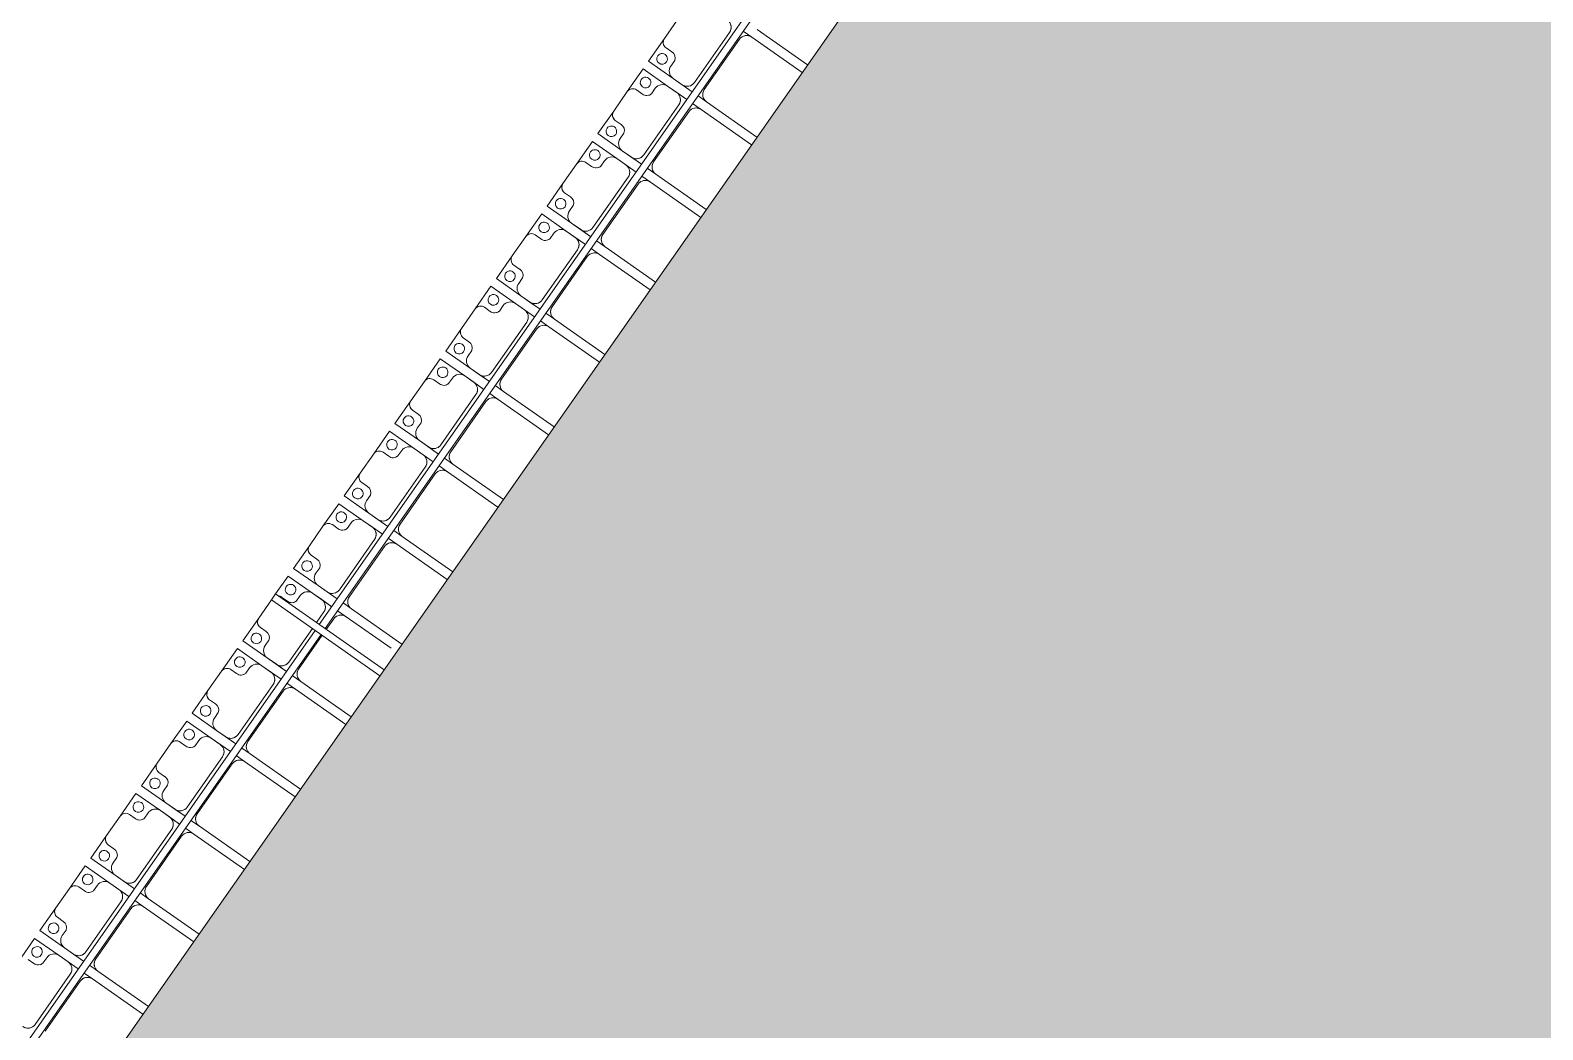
# Model space of a CAD drawing. Header units: millimetres. Extents: x -861324 to 439029, y -308065 to 694685.
# Drawn here: x -490122 to -481569, y 217007 to 222657 of the extents above; entities that cross this region are included whole.
import ezdxf

# ---------------------------------------------------------------- set-up
doc = ezdxf.new("R2010")
doc.units = ezdxf.units.MM
for name, color, linetype, lineweight in [('A-DETL-GENF', 92, 'Continuous', 9), ('A-DETL-THIN', 151, 'Continuous', 9), ('A-GENM', 13, 'Continuous', 9), ('S-BEAM', 12, 'Continuous', 9)]:
    doc.layers.add(name, color=color, linetype=linetype, lineweight=lineweight)

# ---------------------------------------------------------------- blocks, each defined once
blk = doc.blocks.new('Dầm C52 - Hộp 40x60-19452-BỐ TRÍ BÈ PIN HỒ BẢN MÒNG')
at = {"layer": 'S-BEAM', "color": 7}
for p, q in [((-110033.2, -20), (-110033.2, 20)), ((-110033.2, 20), (-109284.8, 20)), ((-109284.8, -20), (-110033.2, -20))]:
    blk.add_line(p, q, dxfattribs=at)
blk = doc.blocks.new('Dai phaodi lai - DẢI PHAO ĐI LẠI-19048-BỐ TRÍ BÈ PIN HỒ BẢN MÒNG')
at = {"layer": 'A-GENM', "color": 7}
for p, q in [((64223.2, -348.3), (64223.2, 0)), ((64276.8, 0), (64276.8, -348.3)), ((64723.2, -348.3), (64723.2, 0)), ((64776.8, 0), (64776.8, -348.3)), ((65223.2, -348.3), (65223.2, 0)), ((65276.8, 0), (65276.8, -348.3)), ((65723.2, -348.3), (65723.2, 0)), ((65776.8, 0), (65776.8, -348.3)), ((66223.2, -348.3), (66223.2, 0)), ((66276.8, 0), (66276.8, -348.3)), ((66723.2, -348.3), (66723.2, 0)), ((66776.8, 0), (66776.8, -348.3)), ((67223.2, -348.3), (67223.2, 0)), ((67276.8, 0), (67276.8, -348.3)), ((67723.2, -348.3), (67723.2, 0)), ((67776.8, 0), (67776.8, -348.3)), ((68223.2, -348.3), (68223.2, 0)), ((68723.2, -348.3), (68723.2, 0)), ((68776.8, 0), (68776.8, -348.3)), ((69223.2, -348.3), (69223.2, 0)), ((69276.8, 0), (69276.8, -348.3)), ((69723.2, -348.3), (69723.2, 0)), ((69776.8, 0), (69776.8, -348.3)), ((70223.2, -348.3), (70223.2, 0)), ((70276.8, 0), (70276.8, -348.3)), ((70723.2, -348.3), (70723.2, 0)), ((70776.8, 0), (70776.8, -348.3)), ((68276.8, -37.8), (68276.8, -348.3)), ((64276.8, -406.9), (64276.8, -348.3)), ((64326.8, -398.3), (64673.2, -398.3)), ((64723.2, -348.3), (64723.2, -406.9)), ((64776.8, -406.9), (64776.8, -348.3)), ((64826.8, -398.3), (65173.2, -398.3)), ((65223.2, -348.3), (65223.2, -406.9)), ((65276.8, -406.9), (65276.8, -348.3)), ((65326.8, -398.3), (65673.2, -398.3)), ((65723.2, -348.3), (65723.2, -406.9)), ((65776.8, -406.9), (65776.8, -348.3)), ((65826.8, -398.3), (66173.2, -398.3)), ((66223.2, -348.3), (66223.2, -406.9)), ((66276.8, -406.9), (66276.8, -348.3)), ((66326.8, -398.3), (66673.2, -398.3)), ((66723.2, -348.3), (66723.2, -406.9)), ((66776.8, -406.9), (66776.8, -348.3)), ((66826.8, -398.3), (67173.2, -398.3)), ((67223.2, -348.3), (67223.2, -406.9)), ((67276.8, -406.9), (67276.8, -348.3)), ((67326.8, -398.3), (67673.2, -398.3)), ((67723.2, -348.3), (67723.2, -406.9)), ((67776.8, -406.9), (67776.8, -348.3)), ((67826.8, -398.3), (68173.2, -398.3)), ((68223.2, -348.3), (68223.2, -406.9)), ((68276.8, -406.9), (68276.8, -348.3)), ((68326.8, -398.3), (68400, -398.3)), ((68440, -398.3), (68673.2, -398.3)), ((68723.2, -348.3), (68723.2, -406.9)), ((68776.8, -406.9), (68776.8, -348.3)), ((68826.8, -398.3), (69173.2, -398.3)), ((69223.2, -348.3), (69223.2, -406.9)), ((69276.8, -406.9), (69276.8, -348.3)), ((69326.8, -398.3), (69673.2, -398.3)), ((69723.2, -348.3), (69723.2, -406.9)), ((69776.8, -406.9), (69776.8, -348.3)), ((69826.8, -398.3), (70173.2, -398.3)), ((70223.2, -348.3), (70223.2, -406.9)), ((70276.8, -406.9), (70276.8, -348.3)), ((70326.8, -398.3), (70673.2, -398.3)), ((70723.2, -348.3), (70723.2, -406.9)), ((70776.8, -406.9), (70776.8, -348.3)), ((70826.8, -398.3), (71173.2, -398.3)), ((64673.2, -466.7), (64326.8, -466.7)), ((64723.2, -446.9), (64723.2, -516.7)), ((64776.8, -516.7), (64776.8, -446.9)), ((65173.2, -466.7), (64826.8, -466.7)), ((65223.2, -446.9), (65223.2, -516.7)), ((65276.8, -516.7), (65276.8, -446.9)), ((65673.2, -466.7), (65326.8, -466.7)), ((65723.2, -446.9), (65723.2, -516.7)), ((65776.8, -516.7), (65776.8, -446.9)), ((66173.2, -466.7), (65826.8, -466.7)), ((66223.2, -446.9), (66223.2, -516.7)), ((66276.8, -516.7), (66276.8, -446.9)), ((66673.2, -466.7), (66326.8, -466.7)), ((66723.2, -446.9), (66723.2, -516.7)), ((66776.8, -516.7), (66776.8, -446.9)), ((67173.2, -466.7), (66826.8, -466.7)), ((67223.2, -446.9), (67223.2, -516.7)), ((67276.8, -516.7), (67276.8, -446.9)), ((67673.2, -466.7), (67326.8, -466.7)), ((67723.2, -446.9), (67723.2, -516.7)), ((67776.8, -516.7), (67776.8, -446.9)), ((68173.2, -466.7), (67826.8, -466.7)), ((68223.2, -446.9), (68223.2, -516.7)), ((68276.8, -516.7), (68276.8, -446.9)), ((68400, -466.7), (68326.8, -466.7)), ((68673.2, -466.7), (68440, -466.7)), ((68723.2, -446.9), (68723.2, -516.7)), ((68776.8, -516.7), (68776.8, -446.9)), ((69173.2, -466.7), (68826.8, -466.7)), ((69223.2, -446.9), (69223.2, -516.7)), ((69276.8, -516.7), (69276.8, -446.9)), ((69673.2, -466.7), (69326.8, -466.7)), ((69723.2, -446.9), (69723.2, -516.7)), ((69776.8, -516.7), (69776.8, -446.9)), ((70173.2, -466.7), (69826.8, -466.7)), ((70223.2, -446.9), (70223.2, -516.7)), ((70276.8, -516.7), (70276.8, -446.9)), ((70673.2, -466.7), (70326.8, -466.7)), ((70723.2, -446.9), (70723.2, -516.7)), ((70776.8, -516.7), (70776.8, -446.9)), ((71173.2, -466.7), (70826.8, -466.7)), ((64723.2, -579.3), (64723.2, -516.7)), ((64723.2, -579.3), (64723.2, -748.4)), ((64723.2, -748.4), (64723.2, -579.3)), ((64776.8, -516.7), (64776.8, -579.3)), ((64776.8, -748.4), (64776.8, -579.3)), ((64776.8, -579.3), (64776.8, -748.4)), ((65223.2, -579.3), (65223.2, -516.7)), ((65223.2, -579.3), (65223.2, -748.4)), ((65223.2, -748.4), (65223.2, -579.3)), ((65276.8, -516.7), (65276.8, -579.3)), ((65276.8, -748.4), (65276.8, -579.3)), ((65276.8, -579.3), (65276.8, -748.4)), ((65723.2, -579.3), (65723.2, -516.7)), ((65723.2, -579.3), (65723.2, -748.4)), ((65723.2, -748.4), (65723.2, -579.3)), ((65776.8, -516.7), (65776.8, -579.3)), ((65776.8, -748.4), (65776.8, -579.3)), ((65776.8, -579.3), (65776.8, -748.4)), ((66223.2, -579.3), (66223.2, -516.7)), ((66223.2, -579.3), (66223.2, -748.4)), ((66223.2, -748.4), (66223.2, -579.3)), ((66276.8, -516.7), (66276.8, -579.3)), ((66276.8, -748.4), (66276.8, -579.3)), ((66276.8, -579.3), (66276.8, -748.4)), ((66723.2, -579.3), (66723.2, -516.7)), ((66723.2, -579.3), (66723.2, -748.4)), ((66723.2, -748.4), (66723.2, -579.3)), ((66776.8, -516.7), (66776.8, -579.3)), ((66776.8, -748.4), (66776.8, -579.3)), ((66776.8, -579.3), (66776.8, -748.4)), ((67223.2, -579.3), (67223.2, -516.7)), ((67223.2, -579.3), (67223.2, -748.4)), ((67223.2, -748.4), (67223.2, -579.3)), ((67276.8, -516.7), (67276.8, -579.3)), ((67276.8, -748.4), (67276.8, -579.3)), ((67276.8, -579.3), (67276.8, -748.4)), ((67723.2, -579.3), (67723.2, -516.7)), ((67723.2, -579.3), (67723.2, -748.4)), ((67723.2, -748.4), (67723.2, -579.3)), ((67776.8, -516.7), (67776.8, -579.3)), ((67776.8, -748.4), (67776.8, -579.3)), ((67776.8, -579.3), (67776.8, -748.4)), ((68223.2, -579.3), (68223.2, -516.7)), ((68223.2, -579.3), (68223.2, -748.4)), ((68223.2, -748.4), (68223.2, -579.3)), ((68276.8, -516.7), (68276.8, -579.3)), ((68276.8, -748.4), (68276.8, -579.3)), ((68276.8, -579.3), (68276.8, -748.4)), ((68723.2, -579.3), (68723.2, -516.7)), ((68723.2, -579.3), (68723.2, -748.4)), ((68723.2, -748.4), (68723.2, -579.3)), ((68776.8, -516.7), (68776.8, -579.3)), ((68776.8, -748.4), (68776.8, -579.3)), ((68776.8, -579.3), (68776.8, -748.4)), ((69223.2, -579.3), (69223.2, -516.7)), ((69223.2, -579.3), (69223.2, -748.4)), ((69223.2, -748.4), (69223.2, -579.3)), ((69276.8, -516.7), (69276.8, -579.3)), ((69276.8, -748.4), (69276.8, -579.3)), ((69276.8, -579.3), (69276.8, -748.4)), ((69723.2, -579.3), (69723.2, -516.7)), ((69723.2, -579.3), (69723.2, -748.4)), ((69723.2, -748.4), (69723.2, -579.3)), ((69776.8, -516.7), (69776.8, -579.3)), ((69776.8, -748.4), (69776.8, -579.3)), ((69776.8, -579.3), (69776.8, -748.4)), ((70223.2, -579.3), (70223.2, -516.7)), ((70223.2, -579.3), (70223.2, -748.4)), ((70223.2, -748.4), (70223.2, -579.3)), ((70276.8, -516.7), (70276.8, -579.3)), ((70276.8, -748.4), (70276.8, -579.3)), ((70276.8, -579.3), (70276.8, -748.4)), ((70723.2, -579.3), (70723.2, -516.7)), ((70723.2, -579.3), (70723.2, -748.4)), ((70723.2, -748.4), (70723.2, -579.3)), ((70776.8, -516.7), (70776.8, -579.3)), ((70776.8, -748.4), (70776.8, -579.3)), ((70776.8, -579.3), (70776.8, -748.4)), ((64604.9, -710.4), (64604.9, -670.7)), ((64635.7, -629.3), (64673.2, -629.3)), ((64635.7, -629.3), (64673.2, -629.3)), ((64673.2, -629.3), (64635.7, -629.3)), ((64826.8, -629.3), (64864.3, -629.3)), ((64826.8, -629.3), (64864.3, -629.3)), ((64864.3, -629.3), (64826.8, -629.3)), ((64895.1, -670.7), (64895.1, -710.4)), ((65104.9, -710.4), (65104.9, -670.7)), ((65135.7, -629.3), (65173.2, -629.3)), ((65135.7, -629.3), (65173.2, -629.3)), ((65173.2, -629.3), (65135.7, -629.3)), ((65326.8, -629.3), (65364.3, -629.3)), ((65326.8, -629.3), (65364.3, -629.3)), ((65364.3, -629.3), (65326.8, -629.3)), ((65395.1, -670.7), (65395.1, -710.4)), ((65604.9, -710.4), (65604.9, -670.7)), ((65635.7, -629.3), (65673.2, -629.3)), ((65635.7, -629.3), (65673.2, -629.3)), ((65673.2, -629.3), (65635.7, -629.3)), ((65826.8, -629.3), (65864.3, -629.3)), ((65826.8, -629.3), (65864.3, -629.3)), ((65864.3, -629.3), (65826.8, -629.3)), ((65895.1, -670.7), (65895.1, -710.4)), ((66104.9, -710.4), (66104.9, -670.7)), ((66135.7, -629.3), (66173.2, -629.3)), ((66135.7, -629.3), (66173.2, -629.3)), ((66173.2, -629.3), (66135.7, -629.3)), ((66326.8, -629.3), (66364.3, -629.3)), ((66326.8, -629.3), (66364.3, -629.3)), ((66364.3, -629.3), (66326.8, -629.3)), ((66395.1, -670.7), (66395.1, -710.4)), ((66604.9, -710.4), (66604.9, -670.7)), ((66635.7, -629.3), (66673.2, -629.3)), ((66635.7, -629.3), (66673.2, -629.3)), ((66673.2, -629.3), (66635.7, -629.3)), ((66826.8, -629.3), (66864.3, -629.3)), ((66826.8, -629.3), (66864.3, -629.3)), ((66864.3, -629.3), (66826.8, -629.3)), ((66895.1, -670.7), (66895.1, -710.4)), ((67104.9, -710.4), (67104.9, -670.7)), ((67135.7, -629.3), (67173.2, -629.3)), ((67135.7, -629.3), (67173.2, -629.3)), ((67173.2, -629.3), (67135.7, -629.3)), ((67326.8, -629.3), (67364.3, -629.3)), ((67326.8, -629.3), (67364.3, -629.3)), ((67364.3, -629.3), (67326.8, -629.3)), ((67395.1, -670.7), (67395.1, -710.4)), ((67604.9, -710.4), (67604.9, -670.7)), ((67635.7, -629.3), (67673.2, -629.3)), ((67635.7, -629.3), (67673.2, -629.3)), ((67673.2, -629.3), (67635.7, -629.3)), ((67826.8, -629.3), (67864.3, -629.3)), ((67826.8, -629.3), (67864.3, -629.3)), ((67864.3, -629.3), (67826.8, -629.3)), ((67895.1, -670.7), (67895.1, -710.4)), ((68104.9, -710.4), (68104.9, -670.7)), ((68135.7, -629.3), (68173.2, -629.3)), ((68135.7, -629.3), (68173.2, -629.3)), ((68173.2, -629.3), (68135.7, -629.3)), ((68326.8, -629.3), (68364.3, -629.3)), ((68326.8, -629.3), (68364.3, -629.3)), ((68364.3, -629.3), (68326.8, -629.3)), ((68395.1, -670.7), (68395.1, -710.4)), ((68604.9, -710.4), (68604.9, -670.7)), ((68635.7, -629.3), (68673.2, -629.3)), ((68635.7, -629.3), (68673.2, -629.3)), ((68673.2, -629.3), (68635.7, -629.3)), ((68826.8, -629.3), (68864.3, -629.3)), ((68826.8, -629.3), (68864.3, -629.3)), ((68864.3, -629.3), (68826.8, -629.3)), ((68895.1, -670.7), (68895.1, -710.4)), ((69104.9, -710.4), (69104.9, -670.7)), ((69135.7, -629.3), (69173.2, -629.3)), ((69135.7, -629.3), (69173.2, -629.3)), ((69173.2, -629.3), (69135.7, -629.3)), ((69326.8, -629.3), (69364.3, -629.3)), ((69326.8, -629.3), (69364.3, -629.3)), ((69364.3, -629.3), (69326.8, -629.3)), ((69395.1, -670.7), (69395.1, -710.4)), ((69604.9, -710.4), (69604.9, -670.7)), ((69635.7, -629.3), (69673.2, -629.3)), ((69635.7, -629.3), (69673.2, -629.3)), ((69673.2, -629.3), (69635.7, -629.3)), ((69826.8, -629.3), (69864.3, -629.3)), ((69826.8, -629.3), (69864.3, -629.3)), ((69864.3, -629.3), (69826.8, -629.3)), ((69895.1, -670.7), (69895.1, -710.4)), ((70104.9, -710.4), (70104.9, -670.7)), ((70135.7, -629.3), (70173.2, -629.3)), ((70135.7, -629.3), (70173.2, -629.3)), ((70173.2, -629.3), (70135.7, -629.3)), ((70326.8, -629.3), (70364.3, -629.3)), ((70326.8, -629.3), (70364.3, -629.3)), ((70364.3, -629.3), (70326.8, -629.3)), ((70395.1, -670.7), (70395.1, -710.4)), ((70604.9, -710.4), (70604.9, -670.7)), ((70635.7, -629.3), (70673.2, -629.3)), ((70635.7, -629.3), (70673.2, -629.3)), ((70673.2, -629.3), (70635.7, -629.3)), ((70826.8, -629.3), (70864.3, -629.3)), ((70826.8, -629.3), (70864.3, -629.3)), ((70864.3, -629.3), (70826.8, -629.3)), ((70895.1, -670.7), (70895.1, -710.4)), ((64433.1, -748.4), (64566.9, -748.4)), ((64723.2, -748.4), (64566.9, -748.4)), ((64566.9, -748.4), (64723.2, -748.4)), ((64933.1, -748.4), (64776.8, -748.4)), ((64776.8, -748.4), (64933.1, -748.4)), ((64933.1, -748.4), (65066.9, -748.4)), ((65223.2, -748.4), (65066.9, -748.4)), ((65066.9, -748.4), (65223.2, -748.4)), ((65433.1, -748.4), (65276.8, -748.4)), ((65276.8, -748.4), (65433.1, -748.4)), ((65433.1, -748.4), (65566.9, -748.4)), ((65723.2, -748.4), (65566.9, -748.4)), ((65566.9, -748.4), (65723.2, -748.4)), ((65933.1, -748.4), (65776.8, -748.4)), ((65776.8, -748.4), (65933.1, -748.4)), ((65933.1, -748.4), (66066.9, -748.4)), ((66223.2, -748.4), (66066.9, -748.4)), ((66066.9, -748.4), (66223.2, -748.4)), ((66433.1, -748.4), (66276.8, -748.4)), ((66276.8, -748.4), (66433.1, -748.4)), ((66433.1, -748.4), (66566.9, -748.4)), ((66723.2, -748.4), (66566.9, -748.4)), ((66566.9, -748.4), (66723.2, -748.4)), ((66933.1, -748.4), (66776.8, -748.4)), ((66776.8, -748.4), (66933.1, -748.4)), ((66933.1, -748.4), (67066.9, -748.4)), ((67223.2, -748.4), (67066.9, -748.4)), ((67066.9, -748.4), (67223.2, -748.4)), ((67433.1, -748.4), (67276.8, -748.4)), ((67276.8, -748.4), (67433.1, -748.4)), ((67433.1, -748.4), (67566.9, -748.4)), ((67723.2, -748.4), (67566.9, -748.4)), ((67566.9, -748.4), (67723.2, -748.4)), ((67933.1, -748.4), (67776.8, -748.4)), ((67776.8, -748.4), (67933.1, -748.4)), ((67933.1, -748.4), (68066.9, -748.4)), ((68223.2, -748.4), (68066.9, -748.4)), ((68066.9, -748.4), (68223.2, -748.4)), ((68400, -748.4), (68276.8, -748.4)), ((68276.8, -748.4), (68400, -748.4)), ((68440, -748.4), (68566.9, -748.4)), ((68723.2, -748.4), (68566.9, -748.4)), ((68566.9, -748.4), (68723.2, -748.4)), ((68933.1, -748.4), (68776.8, -748.4)), ((68776.8, -748.4), (68933.1, -748.4)), ((68933.1, -748.4), (69066.9, -748.4)), ((69223.2, -748.4), (69066.9, -748.4)), ((69066.9, -748.4), (69223.2, -748.4)), ((69433.1, -748.4), (69276.8, -748.4)), ((69276.8, -748.4), (69433.1, -748.4)), ((69433.1, -748.4), (69566.9, -748.4)), ((69723.2, -748.4), (69566.9, -748.4)), ((69566.9, -748.4), (69723.2, -748.4)), ((69933.1, -748.4), (69776.8, -748.4)), ((69776.8, -748.4), (69933.1, -748.4)), ((69933.1, -748.4), (70066.9, -748.4)), ((70223.2, -748.4), (70066.9, -748.4)), ((70066.9, -748.4), (70223.2, -748.4)), ((70433.1, -748.4), (70276.8, -748.4)), ((70276.8, -748.4), (70433.1, -748.4)), ((70433.1, -748.4), (70566.9, -748.4)), ((70723.2, -748.4), (70566.9, -748.4)), ((70566.9, -748.4), (70723.2, -748.4)), ((70933.1, -748.4), (70776.8, -748.4)), ((70776.8, -748.4), (70933.1, -748.4))]:
    blk.add_line(p, q, dxfattribs=at)
at = {"layer": 'A-GENM', "color": 9}
for p, q in [((64276.8, -406.9), (64276.8, -348.3)), ((64723.2, -348.3), (64723.2, -406.9)), ((64776.8, -406.9), (64776.8, -348.3)), ((65223.2, -348.3), (65223.2, -406.9)), ((65276.8, -406.9), (65276.8, -348.3)), ((65723.2, -348.3), (65723.2, -406.9)), ((65776.8, -406.9), (65776.8, -348.3)), ((66223.2, -348.3), (66223.2, -406.9)), ((66276.8, -406.9), (66276.8, -348.3)), ((66723.2, -348.3), (66723.2, -406.9)), ((66776.8, -406.9), (66776.8, -348.3)), ((67223.2, -348.3), (67223.2, -406.9)), ((67276.8, -406.9), (67276.8, -348.3)), ((67723.2, -348.3), (67723.2, -406.9)), ((67776.8, -406.9), (67776.8, -348.3)), ((68223.2, -348.3), (68223.2, -406.9)), ((68276.8, -406.9), (68276.8, -348.3)), ((68723.2, -348.3), (68723.2, -406.9)), ((68776.8, -406.9), (68776.8, -348.3)), ((69223.2, -348.3), (69223.2, -406.9)), ((69276.8, -406.9), (69276.8, -348.3)), ((69723.2, -348.3), (69723.2, -406.9)), ((69776.8, -406.9), (69776.8, -348.3)), ((70223.2, -348.3), (70223.2, -406.9)), ((70276.8, -406.9), (70276.8, -348.3)), ((70723.2, -348.3), (70723.2, -406.9)), ((70776.8, -406.9), (70776.8, -348.3)), ((64723.2, -446.9), (64723.2, -579.3)), ((64776.8, -579.3), (64776.8, -446.9)), ((65223.2, -446.9), (65223.2, -579.3)), ((65276.8, -579.3), (65276.8, -446.9)), ((65723.2, -446.9), (65723.2, -579.3)), ((65776.8, -579.3), (65776.8, -446.9)), ((66223.2, -446.9), (66223.2, -579.3)), ((66276.8, -579.3), (66276.8, -446.9)), ((66723.2, -446.9), (66723.2, -579.3)), ((66776.8, -579.3), (66776.8, -446.9)), ((67223.2, -446.9), (67223.2, -579.3)), ((67276.8, -579.3), (67276.8, -446.9)), ((67723.2, -446.9), (67723.2, -579.3)), ((67776.8, -579.3), (67776.8, -446.9)), ((68223.2, -446.9), (68223.2, -579.3)), ((68276.8, -579.3), (68276.8, -446.9)), ((68723.2, -446.9), (68723.2, -579.3)), ((68776.8, -579.3), (68776.8, -446.9)), ((69223.2, -446.9), (69223.2, -579.3)), ((69276.8, -579.3), (69276.8, -446.9)), ((69723.2, -446.9), (69723.2, -579.3)), ((69776.8, -579.3), (69776.8, -446.9)), ((70223.2, -446.9), (70223.2, -579.3)), ((70276.8, -579.3), (70276.8, -446.9)), ((70723.2, -446.9), (70723.2, -579.3)), ((70776.8, -579.3), (70776.8, -446.9)), ((64673.2, -629.3), (64635.7, -629.3)), ((64864.3, -629.3), (64826.8, -629.3)), ((65173.2, -629.3), (65135.7, -629.3)), ((65364.3, -629.3), (65326.8, -629.3)), ((65673.2, -629.3), (65635.7, -629.3)), ((65864.3, -629.3), (65826.8, -629.3)), ((66173.2, -629.3), (66135.7, -629.3)), ((66364.3, -629.3), (66326.8, -629.3)), ((66673.2, -629.3), (66635.7, -629.3)), ((66864.3, -629.3), (66826.8, -629.3)), ((67173.2, -629.3), (67135.7, -629.3)), ((67364.3, -629.3), (67326.8, -629.3)), ((67673.2, -629.3), (67635.7, -629.3)), ((67864.3, -629.3), (67826.8, -629.3)), ((68173.2, -629.3), (68135.7, -629.3)), ((68364.3, -629.3), (68326.8, -629.3)), ((68673.2, -629.3), (68635.7, -629.3)), ((68864.3, -629.3), (68826.8, -629.3)), ((69173.2, -629.3), (69135.7, -629.3)), ((69364.3, -629.3), (69326.8, -629.3)), ((69673.2, -629.3), (69635.7, -629.3)), ((69864.3, -629.3), (69826.8, -629.3)), ((70173.2, -629.3), (70135.7, -629.3)), ((70364.3, -629.3), (70326.8, -629.3)), ((70673.2, -629.3), (70635.7, -629.3)), ((70864.3, -629.3), (70826.8, -629.3))]:
    blk.add_line(p, q, dxfattribs=at)
at = {"layer": 'A-GENM', "color": 7}
for centre, radius, start, end in [((64326.8, -348.3), 50, 180, 270), ((64326.8, -348.3), 50, 180, 255), ((64673.2, -348.3), 50, 270, 360), ((64673.2, -348.3), 50, 270, 345), ((64826.8, -348.3), 50, 180, 270), ((64826.8, -348.3), 50, 180, 255), ((65173.2, -348.3), 50, 270, 360), ((65173.2, -348.3), 50, 270, 345), ((65326.8, -348.3), 50, 180, 270), ((65326.8, -348.3), 50, 180, 255), ((65673.2, -348.3), 50, 270, 360), ((65673.2, -348.3), 50, 270, 345), ((65826.8, -348.3), 50, 180, 270), ((65826.8, -348.3), 50, 180, 255), ((66173.2, -348.3), 50, 270, 360), ((66173.2, -348.3), 50, 270, 345), ((66326.8, -348.3), 50, 180, 270), ((66326.8, -348.3), 50, 180, 255), ((66673.2, -348.3), 50, 270, 360), ((66673.2, -348.3), 50, 270, 345), ((66826.8, -348.3), 50, 180, 270), ((66826.8, -348.3), 50, 180, 255), ((67173.2, -348.3), 50, 270, 360), ((67173.2, -348.3), 50, 270, 345), ((67326.8, -348.3), 50, 180, 270), ((67326.8, -348.3), 50, 180, 255), ((67673.2, -348.3), 50, 270, 360), ((67673.2, -348.3), 50, 270, 345), ((67826.8, -348.3), 50, 180, 270), ((67826.8, -348.3), 50, 180, 255), ((68173.2, -348.3), 50, 270, 360), ((68173.2, -348.3), 50, 270, 345), ((68326.8, -348.3), 50, 180, 270), ((68326.8, -348.3), 50, 180, 255), ((68673.2, -348.3), 50, 270, 360), ((68673.2, -348.3), 50, 270, 345), ((68826.8, -348.3), 50, 180, 270), ((68826.8, -348.3), 50, 180, 255), ((69173.2, -348.3), 50, 270, 360), ((69173.2, -348.3), 50, 270, 345), ((69326.8, -348.3), 50, 180, 270), ((69326.8, -348.3), 50, 180, 255), ((69673.2, -348.3), 50, 270, 360), ((69673.2, -348.3), 50, 270, 345), ((69826.8, -348.3), 50, 180, 270), ((69826.8, -348.3), 50, 180, 255), ((70173.2, -348.3), 50, 270, 360), ((70173.2, -348.3), 50, 270, 345), ((70326.8, -348.3), 50, 180, 270), ((70326.8, -348.3), 50, 180, 255), ((70673.2, -348.3), 50, 270, 360), ((70673.2, -348.3), 50, 270, 345), ((70826.8, -348.3), 50, 180, 270), ((70826.8, -348.3), 50, 180, 255), ((64326.8, -516.7), 50, 90, 180), ((64326.8, -516.7), 50, 90, 165), ((64673.2, -516.7), 50, 360, 90), ((64673.2, -516.7), 50, 360, 75), ((64826.8, -516.7), 50, 90, 180), ((64826.8, -516.7), 50, 90, 165), ((65173.2, -516.7), 50, 360, 90), ((65173.2, -516.7), 50, 360, 75), ((65326.8, -516.7), 50, 90, 180), ((65326.8, -516.7), 50, 90, 165), ((65673.2, -516.7), 50, 360, 90), ((65673.2, -516.7), 50, 360, 75), ((65826.8, -516.7), 50, 90, 180), ((65826.8, -516.7), 50, 90, 165), ((66173.2, -516.7), 50, 360, 90), ((66173.2, -516.7), 50, 360, 75), ((66326.8, -516.7), 50, 90, 180), ((66326.8, -516.7), 50, 90, 165), ((66673.2, -516.7), 50, 360, 90), ((66673.2, -516.7), 50, 360, 75), ((66826.8, -516.7), 50, 90, 180), ((66826.8, -516.7), 50, 90, 165), ((67173.2, -516.7), 50, 360, 90), ((67173.2, -516.7), 50, 360, 75), ((67326.8, -516.7), 50, 90, 180), ((67326.8, -516.7), 50, 90, 165), ((67673.2, -516.7), 50, 360, 90), ((67673.2, -516.7), 50, 360, 75), ((67826.8, -516.7), 50, 90, 180), ((67826.8, -516.7), 50, 90, 165), ((68173.2, -516.7), 50, 360, 90), ((68173.2, -516.7), 50, 360, 75), ((68326.8, -516.7), 50, 90, 180), ((68326.8, -516.7), 50, 90, 165), ((68673.2, -516.7), 50, 360, 90), ((68673.2, -516.7), 50, 360, 75), ((68826.8, -516.7), 50, 90, 180), ((68826.8, -516.7), 50, 90, 165), ((69173.2, -516.7), 50, 360, 90), ((69173.2, -516.7), 50, 360, 75), ((69326.8, -516.7), 50, 90, 180), ((69326.8, -516.7), 50, 90, 165), ((69673.2, -516.7), 50, 360, 90), ((69673.2, -516.7), 50, 360, 75), ((69826.8, -516.7), 50, 90, 180), ((69826.8, -516.7), 50, 90, 165), ((70173.2, -516.7), 50, 360, 90), ((70173.2, -516.7), 50, 360, 75), ((70326.8, -516.7), 50, 90, 180), ((70326.8, -516.7), 50, 90, 165), ((70673.2, -516.7), 50, 360, 90), ((70673.2, -516.7), 50, 360, 75), ((70826.8, -516.7), 50, 90, 180), ((70826.8, -516.7), 50, 90, 165), ((71173.2, -516.7), 50, 360, 90), ((71173.2, -516.7), 50, 360, 75), ((64673.2, -579.3), 50, 270, 360), ((64673.2, -579.3), 50, 270, 360), ((64673.2, -579.3), 50, 270, 360), ((64826.8, -579.3), 50, 180, 270), ((64826.8, -579.3), 50, 180, 270), ((64826.8, -579.3), 50, 180, 270), ((65173.2, -579.3), 50, 270, 360), ((65173.2, -579.3), 50, 270, 360), ((65173.2, -579.3), 50, 270, 360), ((65326.8, -579.3), 50, 180, 270), ((65326.8, -579.3), 50, 180, 270), ((65326.8, -579.3), 50, 180, 270), ((65673.2, -579.3), 50, 270, 360), ((65673.2, -579.3), 50, 270, 360), ((65673.2, -579.3), 50, 270, 360), ((65826.8, -579.3), 50, 180, 270), ((65826.8, -579.3), 50, 180, 270), ((65826.8, -579.3), 50, 180, 270), ((66173.2, -579.3), 50, 270, 360), ((66173.2, -579.3), 50, 270, 360), ((66173.2, -579.3), 50, 270, 360), ((66326.8, -579.3), 50, 180, 270), ((66326.8, -579.3), 50, 180, 270), ((66326.8, -579.3), 50, 180, 270), ((66673.2, -579.3), 50, 270, 360), ((66673.2, -579.3), 50, 270, 360), ((66673.2, -579.3), 50, 270, 360), ((66826.8, -579.3), 50, 180, 270), ((66826.8, -579.3), 50, 180, 270), ((66826.8, -579.3), 50, 180, 270), ((67173.2, -579.3), 50, 270, 360), ((67173.2, -579.3), 50, 270, 360), ((67173.2, -579.3), 50, 270, 360), ((67326.8, -579.3), 50, 180, 270), ((67326.8, -579.3), 50, 180, 270), ((67326.8, -579.3), 50, 180, 270), ((67673.2, -579.3), 50, 270, 360), ((67673.2, -579.3), 50, 270, 360), ((67673.2, -579.3), 50, 270, 360), ((67826.8, -579.3), 50, 180, 270), ((67826.8, -579.3), 50, 180, 270), ((67826.8, -579.3), 50, 180, 270), ((68173.2, -579.3), 50, 270, 360), ((68173.2, -579.3), 50, 270, 360), ((68173.2, -579.3), 50, 270, 360), ((68326.8, -579.3), 50, 180, 270), ((68326.8, -579.3), 50, 180, 270), ((68326.8, -579.3), 50, 180, 270), ((68673.2, -579.3), 50, 270, 360), ((68673.2, -579.3), 50, 270, 360), ((68673.2, -579.3), 50, 270, 360), ((68826.8, -579.3), 50, 180, 270), ((68826.8, -579.3), 50, 180, 270), ((68826.8, -579.3), 50, 180, 270), ((69173.2, -579.3), 50, 270, 360), ((69173.2, -579.3), 50, 270, 360), ((69173.2, -579.3), 50, 270, 360), ((69326.8, -579.3), 50, 180, 270), ((69326.8, -579.3), 50, 180, 270), ((69326.8, -579.3), 50, 180, 270), ((69673.2, -579.3), 50, 270, 360), ((69673.2, -579.3), 50, 270, 360), ((69673.2, -579.3), 50, 270, 360), ((69826.8, -579.3), 50, 180, 270), ((69826.8, -579.3), 50, 180, 270), ((69826.8, -579.3), 50, 180, 270), ((70173.2, -579.3), 50, 270, 360), ((70173.2, -579.3), 50, 270, 360), ((70173.2, -579.3), 50, 270, 360), ((70326.8, -579.3), 50, 180, 270), ((70326.8, -579.3), 50, 180, 270), ((70326.8, -579.3), 50, 180, 270), ((70673.2, -579.3), 50, 270, 360), ((70673.2, -579.3), 50, 270, 360), ((70673.2, -579.3), 50, 270, 360), ((70826.8, -579.3), 50, 180, 270), ((70826.8, -579.3), 50, 180, 270), ((70826.8, -579.3), 50, 180, 270), ((64644.8, -668.2), 40, 103.18854, 183.50807), ((64644.8, -668.2), 40, 103.18854, 183.50807), ((64644.8, -668.2), 40, 103.18854, 183.50807), ((64668.4, -693.3), 30, 90, 270), ((64668.4, -693.3), 30, 90, 270), ((64668.4, -693.3), 30, 270, 90), ((64668.4, -693.3), 30, 270, 90), ((64831.6, -693.3), 30, 90, 270), ((64831.6, -693.3), 30, 90, 270), ((64831.6, -693.3), 30, 270, 90), ((64831.6, -693.3), 30, 270, 90), ((64855.2, -668.2), 40, 356.49193, 76.81146), ((64855.2, -668.2), 40, 50.03828, 76.81146), ((64855.2, -668.2), 40, 50.03828, 76.81146), ((64855.2, -668.2), 40, 356.49193, 36.65169), ((64855.2, -668.2), 40, 356.49193, 36.65169), ((65144.8, -668.2), 40, 103.18854, 183.50807), ((65144.8, -668.2), 40, 103.18854, 183.50807), ((65144.8, -668.2), 40, 103.18854, 183.50807), ((65168.4, -693.3), 30, 90, 270), ((65168.4, -693.3), 30, 90, 270), ((65168.4, -693.3), 30, 270, 90), ((65168.4, -693.3), 30, 270, 90), ((65331.6, -693.3), 30, 90, 270), ((65331.6, -693.3), 30, 90, 270), ((65331.6, -693.3), 30, 270, 90), ((65331.6, -693.3), 30, 270, 90), ((65355.2, -668.2), 40, 356.49193, 76.81146), ((65355.2, -668.2), 40, 50.03828, 76.81146), ((65355.2, -668.2), 40, 50.03828, 76.81146), ((65355.2, -668.2), 40, 356.49193, 36.65169), ((65355.2, -668.2), 40, 356.49193, 36.65169), ((65644.8, -668.2), 40, 103.18854, 183.50807), ((65644.8, -668.2), 40, 103.18854, 183.50807), ((65644.8, -668.2), 40, 103.18854, 183.50807), ((65668.4, -693.3), 30, 90, 270), ((65668.4, -693.3), 30, 90, 270), ((65668.4, -693.3), 30, 270, 90), ((65668.4, -693.3), 30, 270, 90), ((65831.6, -693.3), 30, 90, 270), ((65831.6, -693.3), 30, 90, 270), ((65831.6, -693.3), 30, 270, 90), ((65831.6, -693.3), 30, 270, 90), ((65855.2, -668.2), 40, 356.49193, 76.81146), ((65855.2, -668.2), 40, 50.03828, 76.81146), ((65855.2, -668.2), 40, 50.03828, 76.81146), ((65855.2, -668.2), 40, 356.49193, 36.65169), ((65855.2, -668.2), 40, 356.49193, 36.65169), ((66144.8, -668.2), 40, 103.18854, 183.50807), ((66144.8, -668.2), 40, 103.18854, 183.50807), ((66144.8, -668.2), 40, 103.18854, 183.50807), ((66168.4, -693.3), 30, 90, 270), ((66168.4, -693.3), 30, 90, 270), ((66168.4, -693.3), 30, 270, 90), ((66168.4, -693.3), 30, 270, 90), ((66331.6, -693.3), 30, 90, 270), ((66331.6, -693.3), 30, 90, 270), ((66331.6, -693.3), 30, 270, 90), ((66331.6, -693.3), 30, 270, 90), ((66355.2, -668.2), 40, 356.49193, 76.81146), ((66355.2, -668.2), 40, 50.03828, 76.81146), ((66355.2, -668.2), 40, 50.03828, 76.81146), ((66355.2, -668.2), 40, 356.49193, 36.65169), ((66355.2, -668.2), 40, 356.49193, 36.65169), ((66644.8, -668.2), 40, 103.18854, 183.50807), ((66644.8, -668.2), 40, 103.18854, 183.50807), ((66644.8, -668.2), 40, 103.18854, 183.50807), ((66668.4, -693.3), 30, 90, 270), ((66668.4, -693.3), 30, 90, 270), ((66668.4, -693.3), 30, 270, 90), ((66668.4, -693.3), 30, 270, 90), ((66831.6, -693.3), 30, 90, 270), ((66831.6, -693.3), 30, 90, 270), ((66831.6, -693.3), 30, 270, 90), ((66831.6, -693.3), 30, 270, 90), ((66855.2, -668.2), 40, 356.49193, 76.81146), ((66855.2, -668.2), 40, 50.03828, 76.81146), ((66855.2, -668.2), 40, 50.03828, 76.81146), ((66855.2, -668.2), 40, 356.49193, 36.65169), ((66855.2, -668.2), 40, 356.49193, 36.65169), ((67144.8, -668.2), 40, 103.18854, 183.50807), ((67144.8, -668.2), 40, 103.18854, 183.50807), ((67144.8, -668.2), 40, 103.18854, 183.50807), ((67168.4, -693.3), 30, 90, 270), ((67168.4, -693.3), 30, 90, 270), ((67168.4, -693.3), 30, 270, 90), ((67168.4, -693.3), 30, 270, 90), ((67331.6, -693.3), 30, 90, 270), ((67331.6, -693.3), 30, 90, 270), ((67331.6, -693.3), 30, 270, 90), ((67331.6, -693.3), 30, 270, 90), ((67355.2, -668.2), 40, 356.49193, 76.81146), ((67355.2, -668.2), 40, 50.03828, 76.81146), ((67355.2, -668.2), 40, 50.03828, 76.81146), ((67355.2, -668.2), 40, 356.49193, 36.65169), ((67355.2, -668.2), 40, 356.49193, 36.65169), ((67644.8, -668.2), 40, 103.18854, 183.50807), ((67644.8, -668.2), 40, 103.18854, 183.50807), ((67644.8, -668.2), 40, 103.18854, 183.50807), ((67668.4, -693.3), 30, 90, 270), ((67668.4, -693.3), 30, 90, 270), ((67668.4, -693.3), 30, 270, 90), ((67668.4, -693.3), 30, 270, 90), ((67831.6, -693.3), 30, 90, 270), ((67831.6, -693.3), 30, 90, 270), ((67831.6, -693.3), 30, 270, 90), ((67831.6, -693.3), 30, 270, 90), ((67855.2, -668.2), 40, 356.49193, 76.81146), ((67855.2, -668.2), 40, 50.03828, 76.81146), ((67855.2, -668.2), 40, 50.03828, 76.81146), ((67855.2, -668.2), 40, 356.49193, 36.65169), ((67855.2, -668.2), 40, 356.49193, 36.65169), ((68144.8, -668.2), 40, 103.18854, 183.50807), ((68144.8, -668.2), 40, 103.18854, 183.50807), ((68144.8, -668.2), 40, 103.18854, 183.50807), ((68168.4, -693.3), 30, 90, 270), ((68168.4, -693.3), 30, 90, 270), ((68168.4, -693.3), 30, 270, 90), ((68168.4, -693.3), 30, 270, 90), ((68331.6, -693.3), 30, 90, 270), ((68331.6, -693.3), 30, 90, 270), ((68331.6, -693.3), 30, 270, 90), ((68331.6, -693.3), 30, 270, 90), ((68355.2, -668.2), 40, 356.49193, 76.81146), ((68355.2, -668.2), 40, 50.03828, 76.81146), ((68355.2, -668.2), 40, 50.03828, 76.81146), ((68355.2, -668.2), 40, 356.49193, 36.65169), ((68355.2, -668.2), 40, 356.49193, 36.65169), ((68644.8, -668.2), 40, 103.18854, 183.50807), ((68644.8, -668.2), 40, 103.18854, 183.50807), ((68644.8, -668.2), 40, 103.18854, 183.50807), ((68668.4, -693.3), 30, 90, 270), ((68668.4, -693.3), 30, 90, 270), ((68668.4, -693.3), 30, 270, 90), ((68668.4, -693.3), 30, 270, 90), ((68831.6, -693.3), 30, 90, 270), ((68831.6, -693.3), 30, 90, 270), ((68831.6, -693.3), 30, 270, 90), ((68831.6, -693.3), 30, 270, 90), ((68855.2, -668.2), 40, 356.49193, 76.81146), ((68855.2, -668.2), 40, 50.03828, 76.81146), ((68855.2, -668.2), 40, 50.03828, 76.81146), ((68855.2, -668.2), 40, 356.49193, 36.65169), ((68855.2, -668.2), 40, 356.49193, 36.65169), ((69144.8, -668.2), 40, 103.18854, 183.50807), ((69144.8, -668.2), 40, 103.18854, 183.50807), ((69144.8, -668.2), 40, 103.18854, 183.50807), ((69168.4, -693.3), 30, 90, 270), ((69168.4, -693.3), 30, 90, 270), ((69168.4, -693.3), 30, 270, 90), ((69168.4, -693.3), 30, 270, 90), ((69331.6, -693.3), 30, 90, 270), ((69331.6, -693.3), 30, 90, 270), ((69331.6, -693.3), 30, 270, 90), ((69331.6, -693.3), 30, 270, 90), ((69355.2, -668.2), 40, 356.49193, 76.81146), ((69355.2, -668.2), 40, 50.03828, 76.81146), ((69355.2, -668.2), 40, 50.03828, 76.81146), ((69355.2, -668.2), 40, 356.49193, 36.65169), ((69355.2, -668.2), 40, 356.49193, 36.65169), ((69644.8, -668.2), 40, 103.18854, 183.50807), ((69644.8, -668.2), 40, 103.18854, 183.50807), ((69644.8, -668.2), 40, 103.18854, 183.50807), ((69668.4, -693.3), 30, 90, 270), ((69668.4, -693.3), 30, 90, 270), ((69668.4, -693.3), 30, 270, 90), ((69668.4, -693.3), 30, 270, 90), ((69831.6, -693.3), 30, 90, 270), ((69831.6, -693.3), 30, 90, 270), ((69831.6, -693.3), 30, 270, 90), ((69831.6, -693.3), 30, 270, 90), ((69855.2, -668.2), 40, 356.49193, 76.81146), ((69855.2, -668.2), 40, 50.03828, 76.81146), ((69855.2, -668.2), 40, 50.03828, 76.81146), ((69855.2, -668.2), 40, 356.49193, 36.65169), ((69855.2, -668.2), 40, 356.49193, 36.65169), ((70144.8, -668.2), 40, 103.18854, 183.50807), ((70144.8, -668.2), 40, 103.18854, 183.50807), ((70144.8, -668.2), 40, 103.18854, 183.50807), ((70168.4, -693.3), 30, 90, 270), ((70168.4, -693.3), 30, 90, 270), ((70168.4, -693.3), 30, 270, 90), ((70168.4, -693.3), 30, 270, 90), ((70331.6, -693.3), 30, 90, 270), ((70331.6, -693.3), 30, 90, 270), ((70331.6, -693.3), 30, 270, 90), ((70331.6, -693.3), 30, 270, 90), ((70355.2, -668.2), 40, 356.49193, 76.81146), ((70355.2, -668.2), 40, 50.03828, 76.81146), ((70355.2, -668.2), 40, 50.03828, 76.81146), ((70355.2, -668.2), 40, 356.49193, 36.65169), ((70355.2, -668.2), 40, 356.49193, 36.65169), ((70644.8, -668.2), 40, 103.18854, 183.50807), ((70644.8, -668.2), 40, 103.18854, 183.50807), ((70644.8, -668.2), 40, 103.18854, 183.50807), ((70668.4, -693.3), 30, 90, 270), ((70668.4, -693.3), 30, 90, 270), ((70668.4, -693.3), 30, 270, 90), ((70668.4, -693.3), 30, 270, 90), ((70831.6, -693.3), 30, 90, 270), ((70831.6, -693.3), 30, 90, 270), ((70831.6, -693.3), 30, 270, 90), ((70831.6, -693.3), 30, 270, 90), ((70855.2, -668.2), 40, 356.49193, 76.81146), ((70855.2, -668.2), 40, 50.03828, 76.81146), ((70855.2, -668.2), 40, 50.03828, 76.81146), ((70855.2, -668.2), 40, 356.49193, 36.65169), ((70855.2, -668.2), 40, 356.49193, 36.65169), ((64566.9, -710.4), 38, 270, 360), ((64566.9, -710.4), 38, 270, 345), ((64566.9, -710.4), 38, 270, 345), ((64933.1, -710.4), 38, 180, 270), ((64933.1, -710.4), 38, 180, 270), ((64933.1, -710.4), 38, 180, 270), ((65066.9, -710.4), 38, 270, 360), ((65066.9, -710.4), 38, 270, 345), ((65066.9, -710.4), 38, 270, 345), ((65433.1, -710.4), 38, 180, 270), ((65433.1, -710.4), 38, 180, 270), ((65433.1, -710.4), 38, 180, 270), ((65566.9, -710.4), 38, 270, 360), ((65566.9, -710.4), 38, 270, 345), ((65566.9, -710.4), 38, 270, 345), ((65933.1, -710.4), 38, 180, 270), ((65933.1, -710.4), 38, 180, 270), ((65933.1, -710.4), 38, 180, 270), ((66066.9, -710.4), 38, 270, 360), ((66066.9, -710.4), 38, 270, 345), ((66066.9, -710.4), 38, 270, 345), ((66433.1, -710.4), 38, 180, 270), ((66433.1, -710.4), 38, 180, 270), ((66433.1, -710.4), 38, 180, 270), ((66566.9, -710.4), 38, 270, 360), ((66566.9, -710.4), 38, 270, 345), ((66566.9, -710.4), 38, 270, 345), ((66933.1, -710.4), 38, 180, 270), ((66933.1, -710.4), 38, 180, 270), ((66933.1, -710.4), 38, 180, 270), ((67066.9, -710.4), 38, 270, 360), ((67066.9, -710.4), 38, 270, 345), ((67066.9, -710.4), 38, 270, 345), ((67433.1, -710.4), 38, 180, 270), ((67433.1, -710.4), 38, 180, 270), ((67433.1, -710.4), 38, 180, 270), ((67566.9, -710.4), 38, 270, 360), ((67566.9, -710.4), 38, 270, 345), ((67566.9, -710.4), 38, 270, 345), ((67933.1, -710.4), 38, 180, 270), ((67933.1, -710.4), 38, 180, 270), ((67933.1, -710.4), 38, 180, 270), ((68066.9, -710.4), 38, 270, 360), ((68066.9, -710.4), 38, 270, 345), ((68066.9, -710.4), 38, 270, 345), ((68433.1, -710.4), 38, 180, 210), ((68433.1, -710.4), 38, 180, 210), ((68433.1, -710.4), 38, 180, 210), ((68566.9, -710.4), 38, 270, 360), ((68566.9, -710.4), 38, 270, 345), ((68566.9, -710.4), 38, 270, 345), ((68933.1, -710.4), 38, 180, 270), ((68933.1, -710.4), 38, 180, 270), ((68933.1, -710.4), 38, 180, 270), ((69066.9, -710.4), 38, 270, 360), ((69066.9, -710.4), 38, 270, 345), ((69066.9, -710.4), 38, 270, 345), ((69433.1, -710.4), 38, 180, 270), ((69433.1, -710.4), 38, 180, 270), ((69433.1, -710.4), 38, 180, 270), ((69566.9, -710.4), 38, 270, 360), ((69566.9, -710.4), 38, 270, 345), ((69566.9, -710.4), 38, 270, 345), ((69933.1, -710.4), 38, 180, 270), ((69933.1, -710.4), 38, 180, 270), ((69933.1, -710.4), 38, 180, 270), ((70066.9, -710.4), 38, 270, 360), ((70066.9, -710.4), 38, 270, 345), ((70066.9, -710.4), 38, 270, 345), ((70433.1, -710.4), 38, 180, 270), ((70433.1, -710.4), 38, 180, 270), ((70433.1, -710.4), 38, 180, 270), ((70566.9, -710.4), 38, 270, 360), ((70566.9, -710.4), 38, 270, 345), ((70566.9, -710.4), 38, 270, 345)]:
    blk.add_arc(centre, radius, start, end, dxfattribs=at)
at = {"layer": 'A-GENM', "color": 9}
for centre, radius, start, end in [((64673.2, -579.3), 50, 270, 360), ((64826.8, -579.3), 50, 180, 270), ((65173.2, -579.3), 50, 270, 360), ((65326.8, -579.3), 50, 180, 270), ((65673.2, -579.3), 50, 270, 360), ((65826.8, -579.3), 50, 180, 270), ((66173.2, -579.3), 50, 270, 360), ((66326.8, -579.3), 50, 180, 270), ((66673.2, -579.3), 50, 270, 360), ((66826.8, -579.3), 50, 180, 270), ((67173.2, -579.3), 50, 270, 360), ((67326.8, -579.3), 50, 180, 270), ((67673.2, -579.3), 50, 270, 360), ((67826.8, -579.3), 50, 180, 270), ((68173.2, -579.3), 50, 270, 360), ((68326.8, -579.3), 50, 180, 270), ((68673.2, -579.3), 50, 270, 360), ((68826.8, -579.3), 50, 180, 270), ((69173.2, -579.3), 50, 270, 360), ((69326.8, -579.3), 50, 180, 270), ((69673.2, -579.3), 50, 270, 360), ((69826.8, -579.3), 50, 180, 270), ((70173.2, -579.3), 50, 270, 360), ((70326.8, -579.3), 50, 180, 270), ((70673.2, -579.3), 50, 270, 360), ((70826.8, -579.3), 50, 180, 270), ((64644.8, -668.2), 40, 103.18854, 183.50807), ((64855.2, -668.2), 40, 50.03828, 76.81146), ((64855.2, -668.2), 40, 356.49193, 36.65169), ((65144.8, -668.2), 40, 103.18854, 183.50807), ((65355.2, -668.2), 40, 50.03828, 76.81146), ((65355.2, -668.2), 40, 356.49193, 36.65169), ((65644.8, -668.2), 40, 103.18854, 183.50807), ((65855.2, -668.2), 40, 50.03828, 76.81146), ((65855.2, -668.2), 40, 356.49193, 36.65169), ((66144.8, -668.2), 40, 103.18854, 183.50807), ((66355.2, -668.2), 40, 50.03828, 76.81146), ((66355.2, -668.2), 40, 356.49193, 36.65169), ((66644.8, -668.2), 40, 103.18854, 183.50807), ((66855.2, -668.2), 40, 50.03828, 76.81146), ((66855.2, -668.2), 40, 356.49193, 36.65169), ((67144.8, -668.2), 40, 103.18854, 183.50807), ((67355.2, -668.2), 40, 50.03828, 76.81146), ((67355.2, -668.2), 40, 356.49193, 36.65169), ((67644.8, -668.2), 40, 103.18854, 183.50807), ((67855.2, -668.2), 40, 50.03828, 76.81146), ((67855.2, -668.2), 40, 356.49193, 36.65169), ((68144.8, -668.2), 40, 103.18854, 183.50807), ((68355.2, -668.2), 40, 50.03828, 76.81146), ((68355.2, -668.2), 40, 356.49193, 36.65169), ((68644.8, -668.2), 40, 103.18854, 183.50807), ((68855.2, -668.2), 40, 50.03828, 76.81146), ((68855.2, -668.2), 40, 356.49193, 36.65169), ((69144.8, -668.2), 40, 103.18854, 183.50807), ((69355.2, -668.2), 40, 50.03828, 76.81146), ((69355.2, -668.2), 40, 356.49193, 36.65169), ((69644.8, -668.2), 40, 103.18854, 183.50807), ((69855.2, -668.2), 40, 50.03828, 76.81146), ((69855.2, -668.2), 40, 356.49193, 36.65169), ((70144.8, -668.2), 40, 103.18854, 183.50807), ((70355.2, -668.2), 40, 50.03828, 76.81146), ((70355.2, -668.2), 40, 356.49193, 36.65169), ((70644.8, -668.2), 40, 103.18854, 183.50807), ((70855.2, -668.2), 40, 50.03828, 76.81146), ((70855.2, -668.2), 40, 356.49193, 36.65169), ((64566.9, -710.4), 38, 270, 345), ((64933.1, -710.4), 38, 180, 270), ((65066.9, -710.4), 38, 270, 345), ((65433.1, -710.4), 38, 180, 270), ((65566.9, -710.4), 38, 270, 345), ((65933.1, -710.4), 38, 180, 270), ((66066.9, -710.4), 38, 270, 345), ((66433.1, -710.4), 38, 180, 270), ((66566.9, -710.4), 38, 270, 345), ((66933.1, -710.4), 38, 180, 270), ((67066.9, -710.4), 38, 270, 345), ((67433.1, -710.4), 38, 180, 270), ((67566.9, -710.4), 38, 270, 345), ((67933.1, -710.4), 38, 180, 270), ((68066.9, -710.4), 38, 270, 345), ((68433.1, -710.4), 38, 180, 210), ((68566.9, -710.4), 38, 270, 345), ((68933.1, -710.4), 38, 180, 270), ((69066.9, -710.4), 38, 270, 345), ((69433.1, -710.4), 38, 180, 270), ((69566.9, -710.4), 38, 270, 345), ((69933.1, -710.4), 38, 180, 270), ((70066.9, -710.4), 38, 270, 345), ((70433.1, -710.4), 38, 180, 270), ((70566.9, -710.4), 38, 270, 345)]:
    blk.add_arc(centre, radius, start, end, dxfattribs=at)
blk = doc.blocks.new('Dầm C52 - Dầm C52-V213-BỐ TRÍ BÈ PIN HỒ BẢN MÒNG')
at = {"layer": 'S-BEAM', "color": 7}
for p, q in [((-35413.3, 20), (-29453.3, 20)), ((-29413.3, 20), (-23453.3, 20)), ((-29453.3, -20), (-35413.3, -20)), ((-23453.3, -20), (-29413.3, -20))]:
    blk.add_line(p, q, dxfattribs=at)
blk = doc.blocks.new('HOBANMONG_BEPIN 6_rvt-1-BỐ TRÍ BÈ PIN HỒ BẢN MÒNG')
at = {"layer": 'A-GENM', "lineweight": 9, "rotation": 234.9999999999997}
blk.add_blockref('Dai phaodi lai - DẢI PHAO ĐI LẠI-19048-BỐ TRÍ BÈ PIN HỒ BẢN MÒNG', (-448888.7, 275070.9), dxfattribs=at)
at = {"layer": 'S-BEAM', "lineweight": 9}
for name, p, rotation in [('Dầm C52 - Dầm C52-V213-BỐ TRÍ BÈ PIN HỒ BẢN MÒNG', (-471600.3, 243379.8), 55.00000000000035), ('Dầm C52 - Hộp 40x60-19452-BỐ TRÍ BÈ PIN HỒ BẢN MÒNG', (-398611.9, 156341.3), 324.9999999999993)]:
    blk.add_blockref(name, p, dxfattribs=dict(at, rotation=rotation))

msp = doc.modelspace()

# ---------------------------------------------------------------- hatches: boundary and pattern name
at = {"layer": 'A-DETL-GENF'}
msp.add_hatch(color=8, dxfattribs=at).paths.add_polyline_path([(-248956.9, 54506), (-211100.8, 108570), (-448888.7, 275070.9), (-493589.7, 211231.2), (-314844.8, 86072.7), (-307999.8, 95848.3), (-250259.9, 55418.4)])

# ---------------------------------------------------------------- linework, layer by layer
at = {"layer": 'A-DETL-THIN'}
msp.add_line((-448888.7, 275070.9), (-493589.7, 211231.2), dxfattribs=at)

# ---------------------------------------------------------------- block references
at = {"lineweight": 5}
msp.add_blockref('HOBANMONG_BEPIN 6_rvt-1-BỐ TRÍ BÈ PIN HỒ BẢN MÒNG', (0, 0), dxfattribs=at)

doc.saveas('drawing.dxf')
